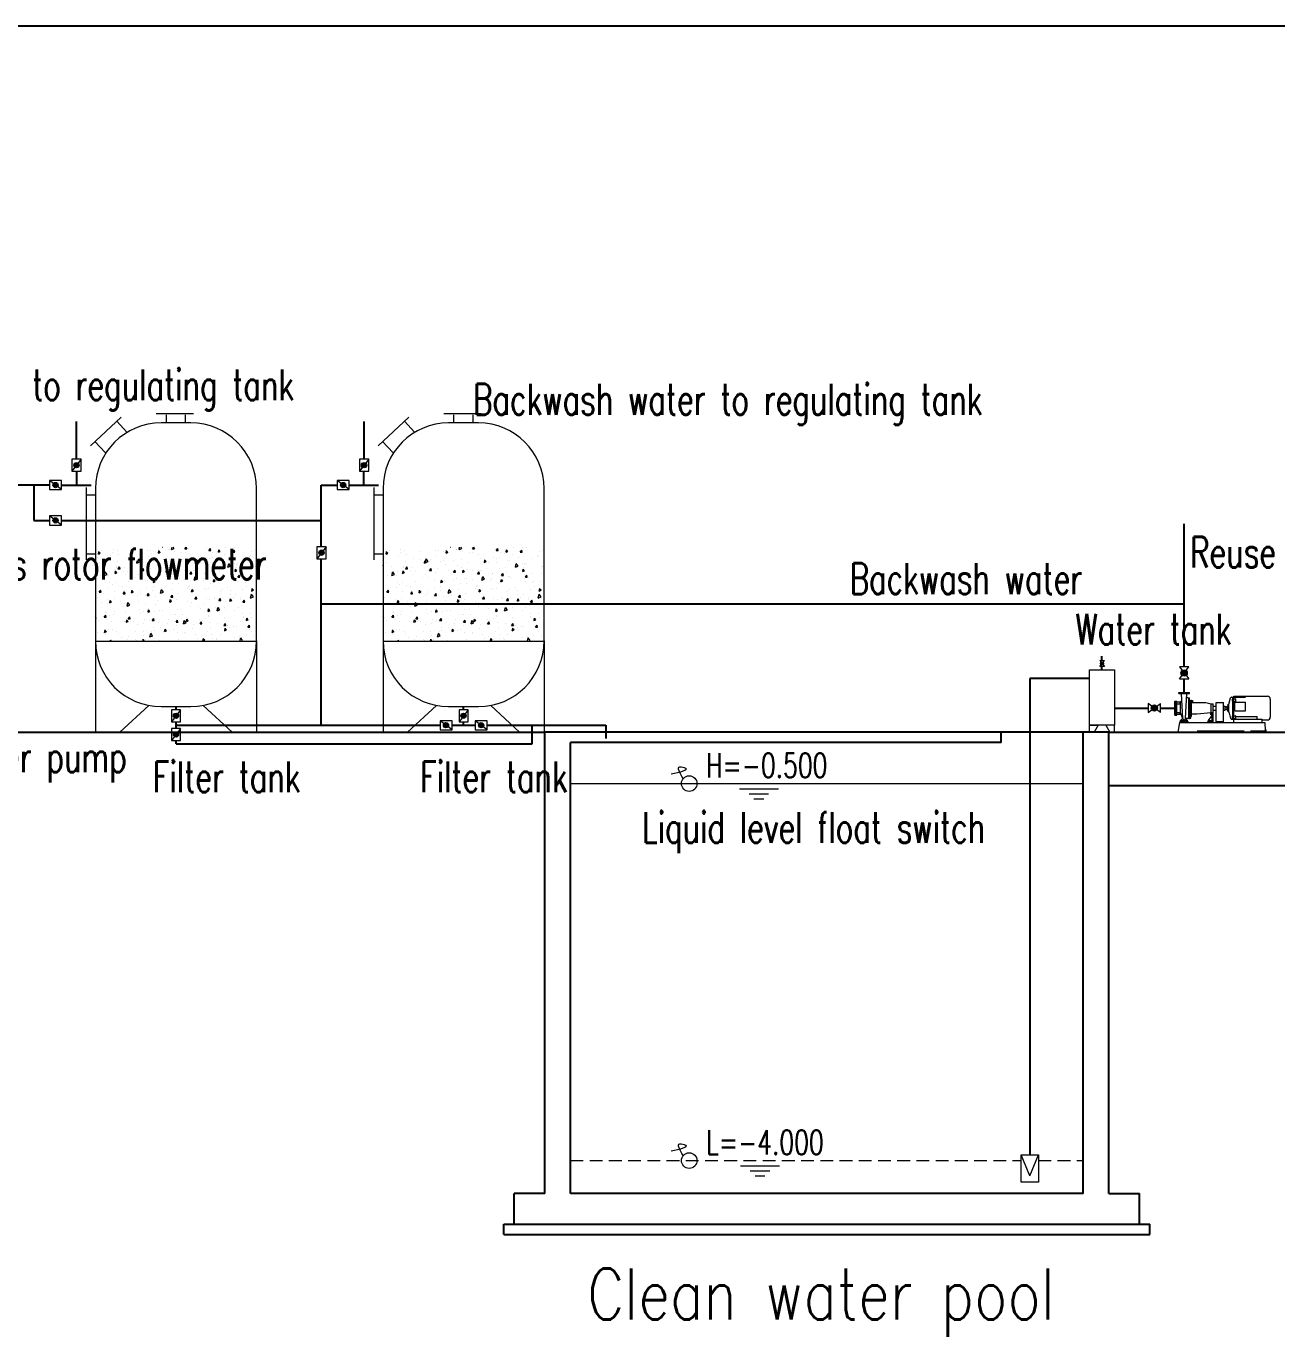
# Model space of a CAD drawing. Extents: x 838828 to 1489448, y 610351 to 848160.
# Drawn here: x 970384 to 982581, y 766308 to 779093 of the extents above; entities that cross this region are included whole.
import ezdxf
from ezdxf.enums import TextEntityAlignment as Align

# ---------------------------------------------------------------- set-up
doc = ezdxf.new("R2010")
doc.units = 0
doc.header["$LTSCALE"] = 1000
doc.header["$MEASUREMENT"] = 0
doc.linetypes.add('DASHDOT', pattern=[1, 0.5, -0.25, 0, -0.25])
doc.linetypes.add('HIDDEN2', pattern=[0.1875, 0.125, -0.0625])
doc.layers.get('0').update_dxf_attribs({"linetype": 'CONTINUOUS', "lineweight": 13})
for name, color, linetype, lineweight in [('2', 7, 'CONTINUOUS', 13), ('D', 3, 'CONTINUOUS', 13), ('HATCH', 8, 'CONTINUOUS', 13), ('文字', 7, 'CONTINUOUS', 13), ('水位线', 3, 'CONTINUOUS', 13), ('设备', 6, 'CONTINUOUS', 13)]:
    doc.layers.add(name, color=color, linetype=linetype, lineweight=lineweight)
for name, color, linetype in [('水构筑物', 7, 'CONTINUOUS'), ('污水', 4, 'CONTINUOUS'), ('污水管道', 1, 'CONTINUOUS'), ('轴线', 7, 'DASHDOT')]:
    doc.layers.add(name, color=color, linetype=linetype)
doc.styles.get("Standard").update_dxf_attribs({"font": 'ROMANS.SHX', "width": 1.2, "bigfont": 'gbcbig.shx'})
doc.styles.add('垂直标高', font='romans.shx', dxfattribs={"width": 0.7, "bigfont": 'gbcbig.shx'})

msp = doc.modelspace()

# ---------------------------------------------------------------- hatches: boundary and pattern name
at = {"layer": '设备'}
h = msp.add_hatch(color=256, dxfattribs=at)
h.paths.add_polyline_path([(970860, 774789, 0.144014), (970874, 774785, 0.74823), (970888, 774832)])
h.paths.add_polyline_path([(970860, 774789), (970888, 774832, 0.144014), (970874, 774836, 0.74823)])
h = msp.add_hatch(color=256, dxfattribs=at)
h.paths.add_polyline_path([(973665, 774789, 0.144014), (973679, 774785, 0.74823), (973693, 774832)])
h.paths.add_polyline_path([(973665, 774789), (973693, 774832, 0.144014), (973679, 774836, 0.74823)])
h = msp.add_hatch(color=256, dxfattribs=at)
h.paths.add_polyline_path([(970648, 774630, 0.144014), (970644, 774617, 0.74823), (970691, 774603)])
h.paths.add_polyline_path([(970648, 774630), (970691, 774603, 0.144014), (970695, 774617, 0.74823)])
h = msp.add_hatch(color=256, dxfattribs=at)
h.paths.add_polyline_path([(973453, 774630, 0.144014), (973449, 774617, 0.74823), (973496, 774603)])
h.paths.add_polyline_path([(973453, 774630), (973496, 774603, 0.144014), (973500, 774617, 0.74823)])
h = msp.add_hatch(color=256, dxfattribs=at)
h.paths.add_polyline_path([(970648, 774286, 0.144014), (970644, 774272, 0.74823), (970691, 774258)])
h.paths.add_polyline_path([(970648, 774286), (970691, 774258, 0.144014), (970695, 774272, 0.74823)])
h = msp.add_hatch(color=256, dxfattribs=at)
h.paths.add_polyline_path([(973250, 773935, 0.144014), (973264, 773931, 0.74823), (973278, 773978)])
h.paths.add_polyline_path([(973250, 773935), (973278, 773978, 0.144014), (973264, 773982, 0.74823)])
h = msp.add_hatch(color=256, dxfattribs=at)
h.paths.add_polyline_path([(980863, 772883, 0.144014), (980861, 772875, 0.74823), (980889, 772867)])
h.paths.add_polyline_path([(980863, 772883), (980889, 772867, 0.144014), (980892, 772875, 0.74823)])
h = msp.add_hatch(color=256, dxfattribs=at)
h.paths.add_polyline_path([(981651, 772800, 0.144014), (981646, 772784, 0.74823), (981703, 772767)])
h.paths.add_polyline_path([(981651, 772800), (981703, 772767, 0.144014), (981708, 772784, 0.74823)])
h = msp.add_hatch(color=256, dxfattribs=at)
h.paths.add_polyline_path([(971831, 772345, 0.144014), (971845, 772341, 0.74823), (971858, 772388)])
h.paths.add_polyline_path([(971831, 772345), (971858, 772388, 0.144014), (971845, 772392, 0.74823)])
h = msp.add_hatch(color=256, dxfattribs=at)
h.paths.add_polyline_path([(974636, 772345, 0.144014), (974649, 772341, 0.74823), (974663, 772388)])
h.paths.add_polyline_path([(974636, 772345), (974663, 772388, 0.144014), (974649, 772392, 0.74823)])
h = msp.add_hatch(color=256, dxfattribs=at)
h.paths.add_polyline_path([(981361, 772459, 0.144014), (981356, 772442, 0.74823), (981413, 772425)])
h.paths.add_polyline_path([(981361, 772459), (981413, 772425, 0.144014), (981418, 772442, 0.74823)])
h = msp.add_hatch(color=256, dxfattribs=at)
h.paths.add_polyline_path([(974457, 772288, 0.144014), (974453, 772274, 0.74823), (974500, 772260)])
h.paths.add_polyline_path([(974457, 772288), (974500, 772260, 0.144014), (974504, 772274, 0.74823)])
h = msp.add_hatch(color=256, dxfattribs=at)
h.paths.add_polyline_path([(974799, 772288, 0.144014), (974795, 772274, 0.74823), (974842, 772260)])
h.paths.add_polyline_path([(974799, 772288), (974842, 772260, 0.144014), (974846, 772274, 0.74823)])
h = msp.add_hatch(color=256, dxfattribs=at)
h.paths.add_polyline_path([(971831, 772163, 0.144014), (971845, 772158, 0.74823), (971858, 772206)])
h.paths.add_polyline_path([(971831, 772163), (971858, 772206, 0.144014), (971845, 772210, 0.74823)])

# ---------------------------------------------------------------- linework, layer by layer
for q in [(980088, 768083), (980256, 768083)]:
    msp.add_line((980172, 767878), q)
at = {"layer": '2'}
for p, q in [((971651, 775314), (972015, 775314)), ((971751, 775223), (971751, 775303)), ((971938, 775223), (971938, 775303)), ((974456, 775314), (974820, 775314)), ((974556, 775223), (974556, 775303)), ((974743, 775223), (974743, 775303)), ((971010, 775001), (971311, 775279)), ((971267, 775239), (971365, 775132)), ((971990, 775223), (971699, 775223)), ((973815, 775001), (974116, 775279)), ((974072, 775239), (974170, 775132)), ((974795, 775223), (974504, 775223)), ((971053, 775041), (971158, 774931)), ((973858, 775041), (973963, 774931)), ((970970, 774593), (970970, 773889)), ((971059, 774583), (971059, 773096)), ((972630, 773096), (972630, 774583)), ((973775, 774593), (973775, 773889)), ((973864, 774583), (973864, 773096)), ((975435, 773096), (975435, 774583)), ((970970, 774522), (971059, 774522)), ((973775, 774522), (973864, 774522)), ((970970, 773945), (971059, 773945)), ((973775, 773945), (973864, 773945)), ((971059, 773096), (971059, 772205)), ((971059, 773094), (972630, 773094)), ((972630, 773096), (972630, 772205)), ((973864, 773096), (973864, 772205)), ((973864, 773094), (975435, 773094)), ((975435, 773096), (975435, 772205)), ((980755, 772814), (980999, 772814)), ((980755, 772273), (980755, 772814)), ((980999, 772814), (980999, 772273)), ((981587, 772510), (981587, 772371)), ((981587, 772371), (981587, 772510)), ((981587, 772510), (981596, 772510)), ((981596, 772371), (981596, 772510)), ((981596, 772371), (981596, 772510)), ((981596, 772510), (981606, 772510)), ((981606, 772371), (981606, 772510)), ((981606, 772501), (981649, 772501)), ((981606, 772484), (981633, 772484)), ((981624, 772584), (981624, 772593)), ((981624, 772593), (981729, 772593)), ((981624, 772584), (981729, 772584)), ((981633, 772491), (981643, 772491)), ((981643, 772491), (981653, 772508)), ((981643, 772391), (981643, 772491)), ((981649, 772584), (981662, 772340)), ((981692, 772340), (981705, 772584)), ((981718, 772542), (981702, 772542)), ((981723, 772339), (981723, 772542)), ((981723, 772542), (981731, 772542)), ((981729, 772584), (981729, 772593)), ((981731, 772339), (981731, 772542)), ((981741, 772513), (981731, 772513)), ((981762, 772506), (981735, 772506)), ((981741, 772362), (981741, 772519)), ((981741, 772519), (981750, 772519)), ((981750, 772362), (981750, 772519)), ((981750, 772515), (981759, 772515)), ((981750, 772511), (981759, 772511)), ((981750, 772502), (981759, 772502)), ((981750, 772497), (981759, 772497)), ((981750, 772496), (981889, 772496)), ((981759, 772515), (981759, 772497)), ((981889, 772496), (981940, 772483)), ((981940, 772483), (981959, 772483)), ((981940, 772398), (981940, 772483)), ((981959, 772302), (981959, 772483)), ((981959, 772398), (981959, 772483)), ((981991, 772302), (981991, 772496)), ((981991, 772496), (982060, 772496)), ((982060, 772302), (982060, 772496)), ((982107, 772478), (982114, 772478)), ((982107, 772404), (982107, 772478)), ((982114, 772478), (982130, 772540)), ((982114, 772404), (982114, 772478)), ((982139, 772547), (982275, 772547)), ((982148, 772510), (982148, 772529)), ((982153, 772533), (982153, 772547)), ((982153, 772533), (982176, 772533)), ((982153, 772367), (982153, 772505)), ((982153, 772505), (982176, 772505)), ((982162, 772302), (982162, 772556)), ((982162, 772556), (982490, 772556)), ((982173, 772415), (982173, 772498)), ((982173, 772498), (982275, 772498)), ((982181, 772510), (982181, 772529)), ((982275, 772415), (982275, 772498)), ((982518, 772353), (982518, 772529)), ((971298, 772205), (971580, 772467)), ((971699, 772456), (971990, 772456)), ((972391, 772205), (972109, 772467)), ((974103, 772205), (974385, 772467)), ((974504, 772456), (974795, 772456)), ((975196, 772205), (974914, 772467)), ((981587, 772371), (981596, 772371)), ((981596, 772371), (981606, 772371)), ((981606, 772397), (981633, 772397)), ((981606, 772381), (981646, 772381)), ((981633, 772391), (981643, 772391)), ((981643, 772391), (981662, 772340)), ((981743, 772352), (981716, 772352)), ((981741, 772366), (981731, 772366)), ((981731, 772361), (981741, 772361)), ((981731, 772357), (981741, 772357)), ((981741, 772362), (981750, 772362)), ((981741, 772343), (981741, 772361)), ((981750, 772385), (981802, 772385)), ((981802, 772385), (981940, 772398)), ((981914, 772321), (981951, 772369)), ((981939, 772374), (981939, 772398)), ((981951, 772374), (981939, 772374)), ((981940, 772398), (981959, 772398)), ((981951, 772321), (981951, 772398)), ((981959, 772459), (981991, 772459)), ((981959, 772422), (981991, 772422)), ((982060, 772459), (982079, 772459)), ((982060, 772422), (982079, 772422)), ((982079, 772422), (982079, 772459)), ((982079, 772453), (982097, 772453)), ((982079, 772429), (982097, 772429)), ((982097, 772459), (982107, 772459)), ((982097, 772422), (982097, 772459)), ((982097, 772422), (982107, 772422)), ((982107, 772404), (982114, 772404)), ((982114, 772404), (982131, 772339)), ((982148, 772344), (982148, 772363)), ((982153, 772367), (982176, 772367)), ((982173, 772415), (982275, 772415)), ((982181, 772344), (982181, 772363)), ((982181, 772358), (982390, 772358)), ((982350, 772358), (982390, 772358)), ((982390, 772332), (982390, 772358)), ((980755, 772273), (980838, 772273)), ((980755, 772205), (980755, 772273)), ((980999, 772273), (980755, 772273)), ((980838, 772273), (980801, 772205)), ((980999, 772273), (980915, 772273)), ((980915, 772273), (980952, 772205)), ((980999, 772205), (980999, 772273)), ((981619, 772205), (981634, 772302)), ((981634, 772302), (982464, 772302)), ((981638, 772302), (981638, 772311)), ((981638, 772311), (981715, 772311)), ((981643, 772321), (981662, 772340)), ((981643, 772321), (981711, 772321)), ((981643, 772311), (981643, 772321)), ((981711, 772321), (981692, 772339)), ((981718, 772339), (981692, 772339)), ((981711, 772311), (981711, 772321)), ((981715, 772302), (981715, 772311)), ((981723, 772339), (981731, 772339)), ((981731, 772348), (981741, 772348)), ((981731, 772343), (981741, 772343)), ((981908, 772302), (981908, 772311)), ((981908, 772311), (981959, 772311)), ((981914, 772311), (981914, 772321)), ((981914, 772321), (981951, 772321)), ((981991, 772311), (982060, 772311)), ((982140, 772332), (982437, 772332)), ((982153, 772332), (982153, 772340)), ((982153, 772340), (982176, 772340)), ((982437, 772302), (982437, 772332)), ((982437, 772325), (982490, 772325)), ((982464, 772302), (982469, 772219)), ((982468, 772230), (982476, 772230)), ((982476, 772205), (982476, 772230)), ((980801, 772205), (980755, 772205)), ((980952, 772205), (980999, 772205)), ((981619, 772205), (982476, 772205)), ((981804, 772219), (982264, 772219)), ((982324, 772219), (982476, 772219)), ((980088, 768083), (980256, 768083)), ((980088, 767817), (980088, 768083)), ((980256, 768083), (980256, 767817)), ((980256, 767817), (980088, 767817))]:
    msp.add_line(p, q, dxfattribs=at)
for centre in [(976850, 771705), (976850, 768027)]:
    msp.add_circle(centre, 76.1, dxfattribs=at)
for centre, radius, start, end in [((971699, 774583), 640, 90, 180), ((971990, 774583), 640, 0, 90), ((974504, 774583), 640, 90, 180), ((974795, 774583), 640, 0, 90), ((971699, 773096), 640, 180, 270), ((971990, 773096), 640, 270, 0), ((974504, 773096), 640, 180, 270), ((974795, 773096), 640, 270, 0), ((982139, 772538), 9.24, 90, 165.4889), ((982153, 772529), 4.62, 90, 180), ((982153, 772510), 4.62, 180, 270), ((982176, 772529), 4.62, 0, 90), ((982176, 772510), 4.62, 270, 0), ((982490, 772529), 27.7, 0, 90), ((982153, 772363), 4.62, 90, 180), ((982176, 772363), 4.62, 0, 90), ((982490, 772353), 27.7, 270, 0), ((981677, 772340), 14.8, 180, 0), ((982140, 772341), 9.24, 194.5111, 270), ((982153, 772344), 4.62, 180, 270), ((982176, 772344), 4.62, 270, 0)]:
    msp.add_arc(centre, radius, start, end, dxfattribs=at)
for points in [[(976791, 771752), (976758, 771869), (976814, 771855), (976674, 771796)], [(976791, 768075), (976758, 768191), (976814, 768177), (976674, 768119)]]:
    msp.add_spline(points, degree=3, dxfattribs=at)
at = {"layer": 'D', "ltscale": 200}
for p, q in [((970919, 774869), (970829, 774752)), ((970919, 774869), (970829, 774869)), ((970829, 774869), (970829, 774752)), ((970919, 774752), (970919, 774869)), ((973724, 774869), (973634, 774752)), ((973724, 774869), (973634, 774869)), ((973634, 774869), (973634, 774752)), ((973724, 774752), (973724, 774869)), ((970728, 774572), (970611, 774661)), ((970611, 774661), (970611, 774572)), ((970728, 774661), (970611, 774661)), ((970728, 774572), (970728, 774661)), ((970829, 774752), (970919, 774752)), ((973533, 774572), (973416, 774661)), ((973416, 774661), (973416, 774572)), ((973533, 774661), (973416, 774661)), ((973533, 774572), (973533, 774661)), ((973634, 774752), (973724, 774752)), ((970611, 774572), (970728, 774572)), ((973416, 774572), (973533, 774572)), ((970728, 774227), (970611, 774317)), ((970611, 774317), (970611, 774227)), ((970728, 774317), (970611, 774317)), ((970728, 774227), (970728, 774317)), ((970611, 774227), (970728, 774227)), ((973309, 774015), (973219, 773898)), ((973309, 774015), (973219, 774015)), ((973219, 774015), (973219, 773898)), ((973309, 773898), (973309, 774015)), ((973219, 773898), (973309, 773898)), ((981632, 772725), (981722, 772842)), ((981632, 772842), (981722, 772725)), ((981722, 772842), (981632, 772842)), ((981632, 772725), (981722, 772725)), ((981446, 772397), (981328, 772487)), ((981328, 772397), (981446, 772487)), ((981328, 772487), (981328, 772397)), ((981446, 772397), (981446, 772487)), ((971889, 772425), (971800, 772308)), ((971889, 772425), (971800, 772425)), ((971800, 772425), (971800, 772308)), ((971889, 772308), (971889, 772425)), ((974694, 772425), (974605, 772308)), ((974694, 772425), (974605, 772425)), ((974605, 772425), (974605, 772308)), ((974694, 772308), (974694, 772425)), ((971800, 772308), (971889, 772308)), ((971889, 772243), (971800, 772125)), ((971889, 772243), (971800, 772243)), ((971800, 772243), (971800, 772125)), ((971889, 772125), (971889, 772243)), ((974537, 772229), (974420, 772318)), ((974420, 772318), (974420, 772229)), ((974537, 772318), (974420, 772318)), ((974420, 772229), (974537, 772229)), ((974537, 772229), (974537, 772318)), ((974605, 772308), (974694, 772308)), ((974879, 772229), (974762, 772318)), ((974762, 772318), (974762, 772229)), ((974879, 772318), (974762, 772318)), ((974762, 772229), (974879, 772229)), ((974879, 772229), (974879, 772318)), ((971800, 772125), (971889, 772125))]:
    msp.add_line(p, q, dxfattribs=at)
at = {"layer": 'HATCH'}
for p, q in [((971078, 773909), (971078, 773909)), ((971088, 773944), (971106, 773952)), ((971089, 773944), (971093, 773968)), ((971106, 773951), (971092, 773967)), ((971122, 773980), (971122, 773980)), ((971206, 773925), (971206, 773925)), ((971228, 773962), (971228, 773962)), ((971232, 773990), (971232, 773990)), ((971271, 773975), (971271, 773975)), ((971286, 773944), (971286, 773944)), ((971360, 773896), (971360, 773896)), ((971412, 773972), (971412, 773972)), ((971414, 773895), (971414, 773895)), ((971472, 773860), (971481, 773896)), ((971500, 773871), (971481, 773896)), ((971495, 773891), (971495, 773891)), ((971520, 773892), (971520, 773892)), ((971568, 773975), (971568, 773975)), ((971579, 773919), (971579, 773919)), ((971596, 773980), (971596, 773980)), ((971647, 773884), (971647, 773884)), ((971649, 773971), (971649, 773971)), ((971674, 773953), (971679, 773977)), ((971674, 773953), (971692, 773961)), ((971678, 773994), (971678, 773994)), ((971691, 773960), (971678, 773976)), ((971714, 774010), (971716, 774010)), ((971716, 774010), (971716, 774010)), ((971771, 773992), (971771, 773992)), ((971779, 773984), (971779, 773984)), ((971800, 773987), (971806, 774010)), ((971800, 773987), (971827, 773998)), ((971827, 773998), (971818, 774010)), ((971829, 773889), (971829, 773889)), ((971832, 773966), (971832, 773966)), ((971903, 773960), (971903, 773960)), ((971930, 773995), (971950, 773994)), ((971931, 773995), (971943, 774010)), ((971935, 773956), (971935, 773956)), ((971950, 773994), (971946, 774010)), ((971963, 773994), (971963, 773994)), ((971986, 773938), (971986, 773938)), ((972014, 773898), (972014, 773898)), ((972048, 773863), (972052, 773887)), ((972065, 773870), (972052, 773885)), ((972140, 773910), (972140, 773910)), ((972147, 774002), (972147, 774002)), ((972164, 773979), (972180, 773998)), ((972164, 773979), (972183, 773978)), ((972169, 773904), (972169, 773904)), ((972183, 773978), (972179, 773998)), ((972198, 773906), (972198, 773906)), ((972205, 773960), (972205, 773960)), ((972239, 773946), (972239, 773946)), ((972260, 773962), (972264, 773986)), ((972260, 773961), (972277, 773970)), ((972277, 773969), (972264, 773984)), ((972320, 773942), (972320, 773942)), ((972330, 774006), (972330, 774006)), ((972380, 773910), (972380, 773910)), ((972397, 773963), (972417, 773961)), ((972398, 773963), (972413, 773981)), ((972417, 773961), (972413, 773982)), ((972420, 774004), (972420, 774004)), ((972458, 774008), (972458, 774008)), ((972513, 773904), (972513, 773904)), ((972565, 773920), (972565, 773920)), ((972573, 773931), (972573, 773931)), ((972584, 773968), (972584, 773968)), ((972612, 773980), (972612, 773980)), ((973883, 773909), (973883, 773909)), ((973893, 773944), (973911, 773952)), ((973894, 773944), (973898, 773968)), ((973911, 773951), (973897, 773967)), ((973927, 773980), (973927, 773980)), ((974011, 773925), (974011, 773925)), ((974033, 773962), (974033, 773962)), ((974037, 773990), (974037, 773990)), ((974076, 773975), (974076, 773975)), ((974091, 773944), (974091, 773944)), ((974165, 773896), (974165, 773896)), ((974217, 773972), (974217, 773972)), ((974219, 773895), (974219, 773895)), ((974277, 773860), (974286, 773896)), ((974305, 773871), (974286, 773896)), ((974300, 773891), (974300, 773891)), ((974325, 773892), (974325, 773892)), ((974373, 773975), (974373, 773975)), ((974384, 773919), (974384, 773919)), ((974401, 773980), (974401, 773980)), ((974452, 773884), (974452, 773884)), ((974454, 773971), (974454, 773971)), ((974479, 773953), (974484, 773977)), ((974479, 773953), (974496, 773961)), ((974483, 773994), (974483, 773994)), ((974496, 773960), (974483, 773976)), ((974518, 774010), (974521, 774010)), ((974521, 774010), (974521, 774010)), ((974576, 773992), (974576, 773992)), ((974584, 773984), (974584, 773984)), ((974605, 773987), (974610, 774010)), ((974605, 773987), (974632, 773998)), ((974632, 773998), (974623, 774010)), ((974634, 773889), (974634, 773889)), ((974637, 773966), (974637, 773966)), ((974707, 773960), (974707, 773960)), ((974735, 773995), (974755, 773994)), ((974736, 773995), (974748, 774010)), ((974740, 773956), (974740, 773956)), ((974755, 773994), (974751, 774010)), ((974768, 773994), (974768, 773994)), ((974791, 773938), (974791, 773938)), ((974819, 773898), (974819, 773898)), ((974853, 773863), (974857, 773887)), ((974870, 773870), (974856, 773885)), ((974945, 773910), (974945, 773910)), ((974952, 774002), (974952, 774002)), ((974969, 773979), (974985, 773998)), ((974969, 773979), (974988, 773978)), ((974974, 773904), (974974, 773904)), ((974988, 773978), (974984, 773998)), ((975003, 773906), (975003, 773906)), ((975010, 773960), (975010, 773960)), ((975044, 773946), (975044, 773946)), ((975064, 773961), (975082, 773970)), ((975065, 773962), (975069, 773986)), ((975082, 773969), (975069, 773984)), ((975125, 773942), (975125, 773942)), ((975135, 774006), (975135, 774006)), ((975185, 773910), (975185, 773910)), ((975202, 773963), (975222, 773961)), ((975203, 773963), (975218, 773981)), ((975222, 773961), (975218, 773982)), ((975225, 774004), (975225, 774004)), ((975263, 774008), (975263, 774008)), ((975318, 773904), (975318, 773904)), ((975370, 773920), (975370, 773920)), ((975378, 773931), (975378, 773931)), ((975389, 773968), (975389, 773968)), ((975417, 773980), (975417, 773980)), ((971059, 773832), (971062, 773836)), ((971059, 773816), (971065, 773815)), ((971065, 773815), (971061, 773836)), ((971096, 773862), (971096, 773862)), ((971139, 773821), (971139, 773821)), ((971145, 773734), (971154, 773769)), ((971147, 773767), (971147, 773767)), ((971172, 773744), (971154, 773769)), ((971196, 773771), (971196, 773771)), ((971250, 773755), (971254, 773779)), ((971250, 773755), (971267, 773763)), ((971267, 773762), (971254, 773778)), ((971260, 773814), (971260, 773814)), ((971261, 773821), (971261, 773821)), ((971278, 773867), (971278, 773867)), ((971279, 773800), (971299, 773799)), ((971280, 773800), (971295, 773819)), ((971299, 773799), (971295, 773819)), ((971329, 773771), (971329, 773771)), ((971341, 773811), (971341, 773811)), ((971372, 773769), (971372, 773769)), ((971462, 773854), (971466, 773878)), ((971462, 773854), (971479, 773862)), ((971463, 773877), (971463, 773877)), ((971479, 773861), (971466, 773877)), ((971472, 773860), (971500, 773871)), ((971513, 773784), (971529, 773803)), ((971513, 773784), (971532, 773783)), ((971514, 773869), (971514, 773869)), ((971514, 773781), (971514, 773781)), ((971532, 773783), (971528, 773803)), ((971569, 773765), (971569, 773765)), ((971595, 773800), (971595, 773800)), ((971623, 773869), (971623, 773869)), ((971668, 773840), (971668, 773840)), ((971698, 773788), (971698, 773788)), ((971746, 773768), (971766, 773766)), ((971747, 773768), (971762, 773787)), ((971749, 773880), (971749, 773880)), ((971766, 773766), (971762, 773787)), ((971787, 773833), (971787, 773833)), ((971822, 773813), (971822, 773813)), ((971835, 773764), (971853, 773772)), ((971836, 773764), (971840, 773788)), ((971853, 773771), (971839, 773786)), ((971880, 773793), (971880, 773793)), ((971887, 773863), (971887, 773863)), ((971931, 773785), (971931, 773785)), ((971976, 773784), (971976, 773784)), ((971980, 773751), (971996, 773770)), ((971999, 773750), (971995, 773770)), ((972012, 773781), (972012, 773781)), ((972021, 773781), (972021, 773781)), ((972047, 773862), (972065, 773871)), ((972065, 773803), (972065, 773803)), ((972085, 773865), (972085, 773865)), ((972124, 773758), (972124, 773758)), ((972130, 773757), (972130, 773757)), ((972166, 773862), (972166, 773862)), ((972195, 773807), (972195, 773807)), ((972249, 773810), (972249, 773810)), ((972265, 773770), (972265, 773770)), ((972272, 773881), (972272, 773881)), ((972294, 773882), (972294, 773882)), ((972350, 773815), (972359, 773850)), ((972350, 773815), (972377, 773825)), ((972377, 773826), (972359, 773851)), ((972419, 773851), (972419, 773851)), ((972421, 773772), (972426, 773796)), ((972421, 773772), (972439, 773780)), ((972438, 773779), (972425, 773795)), ((972431, 773815), (972431, 773815)), ((972436, 773845), (972436, 773845)), ((972448, 773854), (972448, 773854)), ((972602, 773826), (972602, 773826)), ((972616, 773825), (972616, 773825)), ((973864, 773832), (973866, 773836)), ((973864, 773816), (973870, 773815)), ((973870, 773815), (973866, 773836)), ((973901, 773862), (973901, 773862)), ((973943, 773821), (973943, 773821)), ((973950, 773734), (973959, 773769)), ((973951, 773767), (973951, 773767)), ((973977, 773744), (973959, 773769)), ((974001, 773771), (974001, 773771)), ((974055, 773755), (974059, 773779)), ((974055, 773755), (974072, 773763)), ((974072, 773762), (974059, 773778)), ((974065, 773814), (974065, 773814)), ((974066, 773821), (974066, 773821)), ((974083, 773867), (974083, 773867)), ((974084, 773800), (974104, 773799)), ((974085, 773800), (974100, 773819)), ((974104, 773799), (974099, 773819)), ((974134, 773771), (974134, 773771)), ((974146, 773811), (974146, 773811)), ((974177, 773769), (974177, 773769)), ((974267, 773854), (974271, 773878)), ((974267, 773854), (974284, 773862)), ((974268, 773877), (974268, 773877)), ((974284, 773861), (974271, 773877)), ((974277, 773860), (974305, 773871)), ((974318, 773784), (974334, 773803)), ((974318, 773784), (974337, 773783)), ((974319, 773869), (974319, 773869)), ((974319, 773781), (974319, 773781)), ((974337, 773783), (974333, 773803)), ((974374, 773765), (974374, 773765)), ((974400, 773800), (974400, 773800)), ((974428, 773869), (974428, 773869)), ((974473, 773840), (974473, 773840)), ((974503, 773788), (974503, 773788)), ((974551, 773768), (974571, 773766)), ((974552, 773768), (974567, 773787)), ((974554, 773880), (974554, 773880)), ((974571, 773766), (974566, 773787)), ((974592, 773833), (974592, 773833)), ((974627, 773813), (974627, 773813)), ((974640, 773764), (974658, 773772)), ((974641, 773764), (974645, 773788)), ((974658, 773771), (974644, 773786)), ((974685, 773793), (974685, 773793)), ((974692, 773863), (974692, 773863)), ((974736, 773785), (974736, 773785)), ((974781, 773784), (974781, 773784)), ((974785, 773751), (974801, 773770)), ((974804, 773750), (974800, 773770)), ((974817, 773781), (974817, 773781)), ((974826, 773781), (974826, 773781)), ((974852, 773862), (974870, 773871)), ((974870, 773803), (974870, 773803)), ((974890, 773865), (974890, 773865)), ((974929, 773758), (974929, 773758)), ((974935, 773757), (974935, 773757)), ((974971, 773862), (974971, 773862)), ((975000, 773807), (975000, 773807)), ((975054, 773810), (975054, 773810)), ((975070, 773770), (975070, 773770)), ((975077, 773881), (975077, 773881)), ((975099, 773882), (975099, 773882)), ((975155, 773815), (975164, 773850)), ((975155, 773815), (975182, 773825)), ((975182, 773826), (975163, 773851)), ((975224, 773851), (975224, 773851)), ((975226, 773772), (975231, 773796)), ((975226, 773772), (975243, 773780)), ((975243, 773779), (975230, 773795)), ((975236, 773815), (975236, 773815)), ((975241, 773845), (975241, 773845)), ((975253, 773854), (975253, 773854)), ((975407, 773826), (975407, 773826)), ((975421, 773825), (975421, 773825)), ((971106, 773734), (971106, 773734)), ((971145, 773733), (971172, 773744)), ((971187, 773730), (971187, 773730)), ((971197, 773671), (971197, 773671)), ((971224, 773646), (971224, 773646)), ((971251, 773667), (971251, 773667)), ((971287, 773639), (971287, 773639)), ((971350, 773743), (971350, 773743)), ((971380, 773675), (971380, 773675)), ((971441, 773719), (971441, 773719)), ((971475, 773746), (971475, 773746)), ((971504, 773715), (971504, 773715)), ((971564, 773685), (971564, 773685)), ((971623, 773665), (971641, 773673)), ((971624, 773665), (971628, 773689)), ((971641, 773672), (971627, 773688)), ((971639, 773710), (971639, 773710)), ((971658, 773687), (971658, 773687)), ((971748, 773693), (971748, 773693)), ((971777, 773704), (971777, 773704)), ((971812, 773659), (971812, 773659)), ((971858, 773701), (971858, 773701)), ((971873, 773658), (971873, 773658)), ((971877, 773709), (971877, 773709)), ((971931, 773697), (971931, 773697)), ((971966, 773631), (971966, 773631)), ((971976, 773635), (971976, 773635)), ((971980, 773751), (971999, 773750)), ((972022, 773688), (972031, 773724)), ((972022, 773688), (972050, 773698)), ((972050, 773699), (972031, 773724)), ((972111, 773690), (972111, 773690)), ((972116, 773707), (972116, 773707)), ((972185, 773653), (972185, 773653)), ((972209, 773673), (972213, 773697)), ((972209, 773673), (972226, 773681)), ((972213, 773735), (972233, 773734)), ((972226, 773680), (972213, 773696)), ((972214, 773735), (972229, 773754)), ((972233, 773734), (972229, 773754)), ((972284, 773728), (972284, 773728)), ((972288, 773722), (972288, 773722)), ((972299, 773715), (972299, 773715)), ((972438, 773701), (972438, 773701)), ((972447, 773719), (972463, 773738)), ((972447, 773719), (972466, 773717)), ((972448, 773675), (972448, 773675)), ((972466, 773717), (972462, 773738)), ((972482, 773719), (972482, 773719)), ((972504, 773751), (972504, 773751)), ((972522, 773670), (972522, 773670)), ((972529, 773672), (972529, 773672)), ((972592, 773672), (972592, 773672)), ((972602, 773756), (972602, 773756)), ((972625, 773647), (972625, 773647)), ((973911, 773734), (973911, 773734)), ((973950, 773733), (973977, 773744)), ((973992, 773730), (973992, 773730)), ((974002, 773671), (974002, 773671)), ((974029, 773646), (974029, 773646)), ((974056, 773667), (974056, 773667)), ((974092, 773639), (974092, 773639)), ((974155, 773743), (974155, 773743)), ((974185, 773675), (974185, 773675)), ((974246, 773719), (974246, 773719)), ((974280, 773746), (974280, 773746)), ((974309, 773715), (974309, 773715)), ((974369, 773685), (974369, 773685)), ((974428, 773665), (974446, 773673)), ((974429, 773665), (974433, 773689)), ((974446, 773672), (974432, 773688)), ((974444, 773710), (974444, 773710)), ((974463, 773687), (974463, 773687)), ((974553, 773693), (974553, 773693)), ((974582, 773704), (974582, 773704)), ((974617, 773659), (974617, 773659)), ((974663, 773701), (974663, 773701)), ((974678, 773658), (974678, 773658)), ((974682, 773709), (974682, 773709)), ((974736, 773697), (974736, 773697)), ((974771, 773631), (974771, 773631)), ((974781, 773635), (974781, 773635)), ((974785, 773751), (974804, 773750)), ((974827, 773688), (974836, 773724)), ((974827, 773688), (974855, 773698)), ((974855, 773699), (974836, 773724)), ((974916, 773690), (974916, 773690)), ((974920, 773707), (974920, 773707)), ((974990, 773653), (974990, 773653)), ((975014, 773673), (975018, 773697)), ((975014, 773673), (975031, 773681)), ((975018, 773735), (975038, 773734)), ((975031, 773680), (975018, 773696)), ((975019, 773735), (975034, 773754)), ((975038, 773734), (975034, 773754)), ((975089, 773728), (975089, 773728)), ((975093, 773722), (975093, 773722)), ((975104, 773715), (975104, 773715)), ((975243, 773701), (975243, 773701)), ((975252, 773719), (975268, 773738)), ((975252, 773719), (975271, 773717)), ((975252, 773675), (975252, 773675)), ((975271, 773717), (975267, 773738)), ((975287, 773719), (975287, 773719)), ((975308, 773751), (975308, 773751)), ((975326, 773670), (975326, 773670)), ((975334, 773672), (975334, 773672)), ((975397, 773672), (975397, 773672)), ((975406, 773756), (975406, 773756)), ((975430, 773647), (975430, 773647)), ((971064, 773568), (971064, 773568)), ((971076, 773523), (971076, 773523)), ((971095, 773573), (971115, 773572)), ((971096, 773573), (971111, 773592)), ((971114, 773572), (971110, 773592)), ((971133, 773558), (971133, 773558)), ((971186, 773617), (971186, 773617)), ((971241, 773513), (971241, 773513)), ((971248, 773575), (971248, 773575)), ((971327, 773623), (971327, 773623)), ((971329, 773557), (971344, 773576)), ((971329, 773557), (971348, 773555)), ((971340, 773589), (971340, 773589)), ((971348, 773555), (971344, 773576)), ((971411, 773566), (971416, 773590)), ((971411, 773566), (971429, 773574)), ((971428, 773573), (971415, 773589)), ((971430, 773580), (971430, 773580)), ((971469, 773544), (971469, 773544)), ((971491, 773587), (971491, 773587)), ((971494, 773561), (971494, 773561)), ((971550, 773540), (971550, 773540)), ((971559, 773611), (971559, 773611)), ((971562, 773540), (971582, 773539)), ((971563, 773540), (971578, 773559)), ((971582, 773539), (971577, 773559)), ((971615, 773589), (971615, 773589)), ((971623, 773624), (971623, 773624)), ((971648, 773533), (971648, 773533)), ((971695, 773561), (971704, 773597)), ((971695, 773561), (971722, 773572)), ((971704, 773620), (971704, 773620)), ((971722, 773572), (971704, 773597)), ((971725, 773535), (971725, 773535)), ((971796, 773524), (971811, 773543)), ((971796, 773524), (971815, 773523)), ((971799, 773597), (971799, 773597)), ((971802, 773505), (971802, 773505)), ((971803, 773529), (971803, 773529)), ((971815, 773523), (971811, 773543)), ((971828, 773512), (971828, 773512)), ((971850, 773501), (971850, 773501)), ((971867, 773555), (971867, 773555)), ((971957, 773609), (971957, 773609)), ((971981, 773601), (971981, 773601)), ((971997, 773575), (972001, 773599)), ((971997, 773574), (972014, 773583)), ((972014, 773581), (972001, 773597)), ((972029, 773508), (972049, 773506)), ((972030, 773508), (972045, 773527)), ((972032, 773506), (972032, 773506)), ((972049, 773506), (972044, 773527)), ((972120, 773603), (972120, 773603)), ((972140, 773599), (972140, 773599)), ((972140, 773514), (972140, 773514)), ((972166, 773611), (972166, 773611)), ((972217, 773516), (972217, 773516)), ((972221, 773511), (972221, 773511)), ((972263, 773491), (972279, 773510)), ((972274, 773575), (972274, 773575)), ((972282, 773490), (972278, 773510)), ((972294, 773595), (972294, 773595)), ((972350, 773619), (972350, 773619)), ((972371, 773484), (972375, 773508)), ((972374, 773547), (972374, 773547)), ((972388, 773491), (972374, 773507)), ((972375, 773591), (972375, 773591)), ((972401, 773523), (972401, 773523)), ((972428, 773547), (972428, 773547)), ((972477, 773524), (972477, 773524)), ((972494, 773597), (972494, 773597)), ((972533, 773623), (972533, 773623)), ((972572, 773516), (972581, 773551)), ((972572, 773515), (972600, 773526)), ((972600, 773526), (972581, 773551)), ((972582, 773583), (972600, 773591)), ((972582, 773519), (972582, 773519)), ((972583, 773583), (972587, 773607)), ((972583, 773528), (972583, 773528)), ((972600, 773590), (972586, 773606)), ((972628, 773580), (972628, 773580)), ((973869, 773568), (973869, 773568)), ((973881, 773523), (973881, 773523)), ((973900, 773573), (973920, 773572)), ((973901, 773573), (973916, 773592)), ((973919, 773572), (973915, 773592)), ((973938, 773558), (973938, 773558)), ((973991, 773617), (973991, 773617)), ((974046, 773513), (974046, 773513)), ((974053, 773575), (974053, 773575)), ((974132, 773623), (974132, 773623)), ((974134, 773557), (974149, 773576)), ((974134, 773557), (974153, 773555)), ((974145, 773589), (974145, 773589)), ((974153, 773555), (974149, 773576)), ((974216, 773566), (974221, 773590)), ((974216, 773566), (974234, 773574)), ((974233, 773573), (974220, 773589)), ((974235, 773580), (974235, 773580)), ((974274, 773544), (974274, 773544)), ((974296, 773587), (974296, 773587)), ((974299, 773561), (974299, 773561)), ((974355, 773540), (974355, 773540)), ((974364, 773611), (974364, 773611)), ((974367, 773540), (974387, 773539)), ((974368, 773540), (974383, 773559)), ((974386, 773539), (974382, 773559)), ((974420, 773589), (974420, 773589)), ((974428, 773624), (974428, 773624)), ((974453, 773533), (974453, 773533)), ((974500, 773561), (974509, 773597)), ((974500, 773561), (974527, 773572)), ((974509, 773620), (974509, 773620)), ((974527, 773572), (974509, 773597)), ((974530, 773535), (974530, 773535)), ((974601, 773524), (974616, 773543)), ((974601, 773524), (974620, 773523)), ((974604, 773597), (974604, 773597)), ((974607, 773505), (974607, 773505)), ((974608, 773529), (974608, 773529)), ((974620, 773523), (974616, 773543)), ((974633, 773512), (974633, 773512)), ((974655, 773501), (974655, 773501)), ((974672, 773555), (974672, 773555)), ((974762, 773609), (974762, 773609)), ((974786, 773601), (974786, 773601)), ((974802, 773575), (974806, 773599)), ((974802, 773574), (974819, 773583)), ((974819, 773581), (974806, 773597)), ((974834, 773508), (974854, 773506)), ((974835, 773508), (974850, 773527)), ((974837, 773506), (974837, 773506)), ((974853, 773506), (974849, 773527)), ((974925, 773603), (974925, 773603)), ((974945, 773599), (974945, 773599)), ((974945, 773514), (974945, 773514)), ((974971, 773611), (974971, 773611)), ((975022, 773516), (975022, 773516)), ((975026, 773511), (975026, 773511)), ((975068, 773491), (975083, 773510)), ((975079, 773575), (975079, 773575)), ((975087, 773490), (975083, 773510)), ((975099, 773595), (975099, 773595)), ((975155, 773619), (975155, 773619)), ((975176, 773484), (975180, 773508)), ((975179, 773547), (975179, 773547)), ((975193, 773491), (975179, 773507)), ((975180, 773591), (975180, 773591)), ((975206, 773523), (975206, 773523)), ((975233, 773547), (975233, 773547)), ((975282, 773524), (975282, 773524)), ((975298, 773597), (975298, 773597)), ((975337, 773623), (975337, 773623)), ((975377, 773516), (975386, 773551)), ((975377, 773515), (975405, 773526)), ((975405, 773526), (975386, 773551)), ((975387, 773583), (975405, 773591)), ((975387, 773519), (975387, 773519)), ((975388, 773583), (975392, 773607)), ((975388, 773528), (975388, 773528)), ((975405, 773590), (975391, 773606)), ((975433, 773580), (975433, 773580)), ((971115, 773472), (971115, 773472)), ((971161, 773383), (971161, 773383)), ((971165, 773376), (971165, 773376)), ((971176, 773463), (971176, 773463)), ((971179, 773500), (971179, 773500)), ((971199, 773467), (971204, 773491)), ((971199, 773467), (971216, 773475)), ((971216, 773474), (971203, 773490)), ((971242, 773379), (971242, 773379)), ((971299, 773479), (971299, 773479)), ((971315, 773463), (971315, 773463)), ((971330, 773435), (971330, 773435)), ((971344, 773464), (971344, 773464)), ((971349, 773384), (971349, 773384)), ((971368, 773434), (971376, 773470)), ((971368, 773434), (971395, 773445)), ((971395, 773445), (971376, 773470)), ((971396, 773460), (971396, 773460)), ((971481, 773484), (971481, 773484)), ((971484, 773407), (971484, 773407)), ((971532, 773388), (971532, 773388)), ((971549, 773457), (971549, 773457)), ((971572, 773376), (971590, 773385)), ((971573, 773377), (971577, 773401)), ((971590, 773384), (971576, 773399)), ((971577, 773412), (971577, 773412)), ((971638, 773379), (971638, 773379)), ((971649, 773449), (971649, 773449)), ((971666, 773494), (971666, 773494)), ((971680, 773389), (971680, 773389)), ((971717, 773398), (971717, 773398)), ((971784, 773475), (971802, 773484)), ((971785, 773476), (971789, 773500)), ((971802, 773483), (971789, 773498)), ((971858, 773401), (971858, 773401)), ((971900, 773406), (971900, 773406)), ((971956, 773477), (971956, 773477)), ((971986, 773434), (971986, 773434)), ((971992, 773476), (971992, 773476)), ((972067, 773430), (972067, 773430)), ((972083, 773410), (972083, 773410)), ((972110, 773449), (972110, 773449)), ((972158, 773385), (972163, 773409)), ((972158, 773385), (972176, 773393)), ((972175, 773392), (972162, 773408)), ((972176, 773499), (972176, 773499)), ((972226, 773424), (972226, 773424)), ((972245, 773389), (972254, 773424)), ((972245, 773389), (972272, 773399)), ((972272, 773399), (972254, 773424)), ((972263, 773491), (972282, 773490)), ((972264, 773421), (972264, 773421)), ((972268, 773420), (972268, 773420)), ((972320, 773419), (972320, 773419)), ((972329, 773401), (972329, 773401)), ((972370, 773484), (972388, 773492)), ((972418, 773393), (972418, 773393)), ((972451, 773427), (972451, 773427)), ((972474, 773500), (972474, 773500)), ((972484, 773443), (972484, 773443)), ((972496, 773475), (972516, 773474)), ((972497, 773475), (972512, 773494)), ((972516, 773474), (972511, 773494)), ((973920, 773472), (973920, 773472)), ((973966, 773383), (973966, 773383)), ((973970, 773376), (973970, 773376)), ((973981, 773463), (973981, 773463)), ((973984, 773500), (973984, 773500)), ((974004, 773467), (974008, 773491)), ((974004, 773467), (974021, 773475)), ((974021, 773474), (974008, 773490)), ((974047, 773379), (974047, 773379)), ((974104, 773479), (974104, 773479)), ((974120, 773463), (974120, 773463)), ((974135, 773435), (974135, 773435)), ((974148, 773464), (974148, 773464)), ((974154, 773384), (974154, 773384)), ((974173, 773434), (974181, 773470)), ((974173, 773434), (974200, 773445)), ((974200, 773445), (974181, 773470)), ((974201, 773460), (974201, 773460)), ((974286, 773484), (974286, 773484)), ((974289, 773407), (974289, 773407)), ((974337, 773388), (974337, 773388)), ((974354, 773457), (974354, 773457)), ((974377, 773376), (974395, 773385)), ((974378, 773377), (974382, 773401)), ((974395, 773384), (974381, 773399)), ((974382, 773412), (974382, 773412)), ((974443, 773379), (974443, 773379)), ((974454, 773449), (974454, 773449)), ((974471, 773494), (974471, 773494)), ((974485, 773389), (974485, 773389)), ((974521, 773398), (974521, 773398)), ((974589, 773475), (974607, 773484)), ((974590, 773476), (974594, 773500)), ((974607, 773483), (974593, 773498)), ((974662, 773401), (974662, 773401)), ((974705, 773406), (974705, 773406)), ((974761, 773477), (974761, 773477)), ((974791, 773434), (974791, 773434)), ((974797, 773476), (974797, 773476)), ((974872, 773430), (974872, 773430)), ((974888, 773410), (974888, 773410)), ((974915, 773449), (974915, 773449)), ((974963, 773385), (974968, 773409)), ((974963, 773385), (974981, 773393)), ((974980, 773392), (974967, 773408)), ((974980, 773499), (974980, 773499)), ((975031, 773424), (975031, 773424)), ((975050, 773389), (975059, 773424)), ((975050, 773389), (975077, 773399)), ((975077, 773399), (975059, 773424)), ((975068, 773491), (975087, 773490)), ((975069, 773421), (975069, 773421)), ((975073, 773420), (975073, 773420)), ((975125, 773419), (975125, 773419)), ((975134, 773401), (975134, 773401)), ((975175, 773484), (975193, 773492)), ((975223, 773393), (975223, 773393)), ((975256, 773427), (975256, 773427)), ((975279, 773500), (975279, 773500)), ((975289, 773443), (975289, 773443)), ((975301, 773475), (975321, 773474)), ((975302, 773475), (975317, 773494)), ((975321, 773474), (975316, 773494)), ((971067, 773318), (971059, 773330)), ((971059, 773314), (971068, 773318)), ((971088, 773299), (971088, 773299)), ((971145, 773329), (971160, 773348)), ((971145, 773329), (971164, 773328)), ((971164, 773328), (971160, 773348)), ((971166, 773309), (971166, 773309)), ((971196, 773341), (971196, 773341)), ((971216, 773281), (971216, 773281)), ((971231, 773359), (971231, 773359)), ((971320, 773281), (971320, 773281)), ((971342, 773288), (971342, 773288)), ((971360, 773278), (971378, 773286)), ((971361, 773278), (971365, 773302)), ((971378, 773285), (971364, 773300)), ((971378, 773313), (971394, 773332)), ((971378, 773313), (971397, 773312)), ((971397, 773312), (971393, 773332)), ((971400, 773288), (971400, 773288)), ((971429, 773289), (971429, 773289)), ((971474, 773253), (971474, 773253)), ((971496, 773368), (971496, 773368)), ((971532, 773266), (971532, 773266)), ((971540, 773303), (971540, 773303)), ((971583, 773293), (971583, 773293)), ((971612, 773297), (971627, 773316)), ((971612, 773297), (971631, 773295)), ((971631, 773295), (971627, 773316)), ((971678, 773273), (971678, 773273)), ((971759, 773269), (971759, 773269)), ((971767, 773302), (971767, 773302)), ((971792, 773351), (971792, 773351)), ((971832, 773353), (971832, 773353)), ((971844, 773353), (971844, 773353)), ((971845, 773280), (971861, 773299)), ((971845, 773280), (971865, 773279)), ((971848, 773247), (971848, 773247)), ((971864, 773279), (971860, 773299)), ((971913, 773350), (971913, 773350)), ((971918, 773262), (971926, 773297)), ((971918, 773262), (971945, 773272)), ((971945, 773272), (971926, 773297)), ((971946, 773323), (971946, 773323)), ((971946, 773286), (971951, 773310)), ((971946, 773286), (971963, 773294)), ((971963, 773293), (971950, 773309)), ((971951, 773310), (971951, 773310)), ((972012, 773258), (972012, 773258)), ((972078, 773301), (972078, 773301)), ((972079, 773264), (972094, 773283)), ((972079, 773264), (972098, 773263)), ((972098, 773263), (972094, 773283)), ((972100, 773295), (972100, 773295)), ((972134, 773314), (972134, 773314)), ((972166, 773345), (972166, 773345)), ((972166, 773339), (972166, 773339)), ((972181, 773278), (972181, 773278)), ((972254, 773267), (972254, 773267)), ((972312, 773248), (972332, 773246)), ((972313, 773248), (972328, 773267)), ((972318, 773324), (972318, 773324)), ((972331, 773246), (972327, 773267)), ((972474, 773289), (972474, 773289)), ((972493, 773365), (972493, 773365)), ((972502, 773332), (972502, 773332)), ((972502, 773324), (972502, 773324)), ((972531, 773295), (972549, 773303)), ((972532, 773295), (972536, 773319)), ((972549, 773302), (972536, 773318)), ((972546, 773231), (972561, 773250)), ((972565, 773230), (972561, 773250)), ((972572, 773365), (972572, 773365)), ((972584, 773321), (972584, 773321)), ((973872, 773318), (973864, 773330)), ((973864, 773314), (973872, 773318)), ((973893, 773299), (973893, 773299)), ((973949, 773329), (973969, 773328)), ((973950, 773329), (973965, 773348)), ((973969, 773328), (973965, 773348)), ((973971, 773309), (973971, 773309)), ((974001, 773341), (974001, 773341)), ((974021, 773281), (974021, 773281)), ((974036, 773359), (974036, 773359)), ((974125, 773281), (974125, 773281)), ((974146, 773288), (974146, 773288)), ((974165, 773278), (974183, 773286)), ((974166, 773278), (974170, 773302)), ((974183, 773285), (974169, 773300)), ((974183, 773313), (974199, 773332)), ((974183, 773313), (974202, 773312)), ((974202, 773312), (974198, 773332)), ((974205, 773288), (974205, 773288)), ((974234, 773289), (974234, 773289)), ((974279, 773253), (974279, 773253)), ((974300, 773368), (974300, 773368)), ((974337, 773266), (974337, 773266)), ((974344, 773303), (974344, 773303)), ((974387, 773293), (974387, 773293)), ((974416, 773297), (974436, 773295)), ((974417, 773297), (974432, 773316)), ((974436, 773295), (974432, 773316)), ((974483, 773273), (974483, 773273)), ((974564, 773269), (974564, 773269)), ((974572, 773302), (974572, 773302)), ((974597, 773351), (974597, 773351)), ((974637, 773353), (974637, 773353)), ((974649, 773353), (974649, 773353)), ((974650, 773280), (974666, 773299)), ((974650, 773280), (974669, 773279)), ((974653, 773247), (974653, 773247)), ((974669, 773279), (974665, 773299)), ((974718, 773350), (974718, 773350)), ((974723, 773262), (974731, 773297)), ((974723, 773262), (974750, 773272)), ((974750, 773272), (974731, 773297)), ((974751, 773323), (974751, 773323)), ((974751, 773286), (974755, 773310)), ((974751, 773286), (974768, 773294)), ((974768, 773293), (974755, 773309)), ((974756, 773310), (974756, 773310)), ((974817, 773258), (974817, 773258)), ((974883, 773301), (974883, 773301)), ((974884, 773264), (974899, 773283)), ((974884, 773264), (974903, 773263)), ((974903, 773263), (974899, 773283)), ((974905, 773295), (974905, 773295)), ((974938, 773314), (974938, 773314)), ((974971, 773345), (974971, 773345)), ((974971, 773339), (974971, 773339)), ((974986, 773278), (974986, 773278)), ((975059, 773267), (975059, 773267)), ((975117, 773248), (975133, 773267)), ((975117, 773248), (975136, 773246)), ((975123, 773324), (975123, 773324)), ((975136, 773246), (975132, 773267)), ((975279, 773289), (975279, 773289)), ((975298, 773365), (975298, 773365)), ((975307, 773332), (975307, 773332)), ((975307, 773324), (975307, 773324)), ((975336, 773295), (975354, 773303)), ((975337, 773295), (975341, 773319)), ((975354, 773302), (975340, 773318)), ((975351, 773231), (975366, 773250)), ((975370, 773230), (975366, 773250)), ((975377, 773365), (975377, 773365)), ((975389, 773321), (975389, 773321)), ((971082, 773175), (971082, 773175)), ((971148, 773179), (971153, 773203)), ((971148, 773179), (971166, 773187)), ((971166, 773186), (971152, 773202)), ((971156, 773155), (971156, 773155)), ((971188, 773207), (971188, 773207)), ((971222, 773205), (971222, 773205)), ((971267, 773185), (971267, 773185)), ((971281, 773166), (971281, 773166)), ((971310, 773127), (971310, 773127)), ((971384, 773143), (971384, 773143)), ((971451, 773192), (971451, 773192)), ((971524, 773193), (971524, 773193)), ((971530, 773149), (971530, 773149)), ((971590, 773135), (971599, 773170)), ((971590, 773135), (971618, 773145)), ((971617, 773146), (971599, 773171)), ((971605, 773189), (971605, 773189)), ((971628, 773225), (971628, 773225)), ((971633, 773197), (971633, 773197)), ((971697, 773230), (971697, 773230)), ((971734, 773187), (971738, 773211)), ((971734, 773187), (971751, 773195)), ((971751, 773194), (971738, 773210)), ((971782, 773197), (971782, 773197)), ((971818, 773207), (971818, 773207)), ((971858, 773178), (971858, 773178)), ((971930, 773178), (971930, 773178)), ((971936, 773169), (971936, 773169)), ((972002, 773214), (972002, 773214)), ((972033, 773155), (972033, 773155)), ((972052, 773119), (972052, 773119)), ((972091, 773141), (972091, 773141)), ((972108, 773097), (972112, 773121)), ((972125, 773104), (972111, 773120)), ((972156, 773191), (972156, 773191)), ((972184, 773219), (972184, 773219)), ((972194, 773163), (972194, 773163)), ((972197, 773119), (972197, 773119)), ((972235, 773123), (972235, 773123)), ((972276, 773160), (972276, 773160)), ((972319, 773196), (972337, 773204)), ((972320, 773196), (972324, 773220)), ((972337, 773203), (972323, 773219)), ((972345, 773242), (972345, 773242)), ((972348, 773244), (972348, 773244)), ((972369, 773228), (972369, 773228)), ((972409, 773239), (972409, 773239)), ((972420, 773133), (972420, 773133)), ((972430, 773240), (972430, 773240)), ((972464, 773135), (972464, 773135)), ((972469, 773094), (972476, 773125)), ((972495, 773100), (972476, 773125)), ((972529, 773149), (972529, 773149)), ((972546, 773231), (972565, 773230)), ((972553, 773236), (972553, 773236)), ((972562, 773211), (972562, 773211)), ((972579, 773190), (972579, 773190)), ((972603, 773140), (972603, 773140)), ((973887, 773175), (973887, 773175)), ((973953, 773179), (973958, 773203)), ((973953, 773179), (973971, 773187)), ((973970, 773186), (973957, 773202)), ((973961, 773155), (973961, 773155)), ((973992, 773207), (973992, 773207)), ((974026, 773205), (974026, 773205)), ((974072, 773185), (974072, 773185)), ((974086, 773166), (974086, 773166)), ((974115, 773127), (974115, 773127)), ((974189, 773143), (974189, 773143)), ((974256, 773192), (974256, 773192)), ((974329, 773193), (974329, 773193)), ((974334, 773149), (974334, 773149)), ((974395, 773135), (974404, 773170)), ((974395, 773135), (974422, 773145)), ((974422, 773146), (974404, 773171)), ((974410, 773189), (974410, 773189)), ((974433, 773225), (974433, 773225)), ((974438, 773197), (974438, 773197)), ((974501, 773230), (974501, 773230)), ((974539, 773187), (974543, 773211)), ((974539, 773187), (974556, 773195)), ((974556, 773194), (974543, 773210)), ((974587, 773197), (974587, 773197)), ((974623, 773207), (974623, 773207)), ((974663, 773178), (974663, 773178)), ((974735, 773178), (974735, 773178)), ((974741, 773169), (974741, 773169)), ((974807, 773214), (974807, 773214)), ((974838, 773155), (974838, 773155)), ((974857, 773119), (974857, 773119)), ((974895, 773141), (974895, 773141)), ((974913, 773097), (974917, 773121)), ((974930, 773104), (974916, 773120)), ((974961, 773191), (974961, 773191)), ((974989, 773219), (974989, 773219)), ((974999, 773163), (974999, 773163)), ((975002, 773119), (975002, 773119)), ((975040, 773123), (975040, 773123)), ((975081, 773160), (975081, 773160)), ((975124, 773196), (975142, 773204)), ((975125, 773196), (975129, 773220)), ((975142, 773203), (975128, 773219)), ((975150, 773242), (975150, 773242)), ((975153, 773244), (975153, 773244)), ((975174, 773228), (975174, 773228)), ((975213, 773239), (975213, 773239)), ((975225, 773133), (975225, 773133)), ((975235, 773240), (975235, 773240)), ((975269, 773135), (975269, 773135)), ((975274, 773094), (975281, 773125)), ((975300, 773100), (975281, 773125)), ((975334, 773149), (975334, 773149)), ((975351, 773231), (975370, 773230)), ((975358, 773236), (975358, 773236)), ((975367, 773211), (975367, 773211)), ((975384, 773190), (975384, 773190)), ((975408, 773140), (975408, 773140)), ((971202, 773094), (971210, 773105)), ((971211, 773094), (971209, 773105)), ((971370, 773112), (971370, 773112)), ((971451, 773109), (971451, 773109)), ((971464, 773100), (971464, 773100)), ((971501, 773097), (971501, 773097)), ((971523, 773094), (971526, 773112)), ((971539, 773095), (971526, 773111)), ((971535, 773094), (971539, 773097)), ((971549, 773107), (971549, 773107)), ((971684, 773101), (971684, 773101)), ((971704, 773098), (971704, 773098)), ((971869, 773111), (971869, 773111)), ((972107, 773097), (972125, 773105)), ((972244, 773113), (972244, 773113)), ((972481, 773094), (972495, 773100)), ((974006, 773094), (974015, 773105)), ((974016, 773094), (974014, 773105)), ((974175, 773112), (974175, 773112)), ((974256, 773109), (974256, 773109)), ((974269, 773100), (974269, 773100)), ((974306, 773097), (974306, 773097)), ((974328, 773094), (974331, 773112)), ((974344, 773095), (974330, 773111)), ((974340, 773094), (974344, 773097)), ((974353, 773107), (974353, 773107)), ((974489, 773101), (974489, 773101)), ((974509, 773098), (974509, 773098)), ((974674, 773111), (974674, 773111)), ((974912, 773097), (974930, 773105)), ((975049, 773113), (975049, 773113)), ((975286, 773094), (975300, 773100))]:
    msp.add_line(p, q, dxfattribs=at)
at = {"layer": '水位线', "ltscale": 200}
for p, q in [((980854, 772904), (980899, 772904)), ((980854, 772846), (980899, 772904)), ((980854, 772904), (980899, 772846)), ((980899, 772846), (980854, 772846))]:
    msp.add_line(p, q, dxfattribs=at)
at = {"layer": '水位线'}
for p, q in [((975692, 771705), (980692, 771705)), ((977340, 771655), (977720, 771655)), ((977435, 771605), (977625, 771605)), ((977482, 771555), (977577, 771555)), ((977350, 767977), (977730, 767977)), ((977445, 767927), (977635, 767927)), ((977493, 767877), (977587, 767877))]:
    msp.add_line(p, q, dxfattribs=at)
at = {"layer": '水位线', "linetype": 'HIDDEN2'}
for p, q in [((975692, 768027), (980088, 768027)), ((980256, 768027), (980692, 768027))]:
    msp.add_line(p, q, dxfattribs=at)
at = {"layer": '水构筑物'}
for p, q in [((975442, 767705), (975442, 772205)), ((980942, 772205), (975442, 772205)), ((975692, 767705), (975692, 772105)), ((979892, 772105), (975692, 772105)), ((979892, 772105), (979892, 772205)), ((980692, 767705), (980692, 772205)), ((980942, 767705), (980942, 772205)), ((975442, 767705), (975142, 767705)), ((975142, 767405), (975142, 767705)), ((980692, 767705), (975692, 767705)), ((980942, 767705), (981242, 767705)), ((981242, 767405), (981242, 767705)), ((975042, 767305), (975042, 767405)), ((975042, 767405), (981342, 767405)), ((981342, 767305), (981342, 767405)), ((975042, 767305), (981342, 767305))]:
    msp.add_line(p, q, dxfattribs=at)
at = {"layer": '污水', "ltscale": 10}
for p, q in [((980876, 772904), (980876, 772947)), ((980876, 772814), (980876, 772846))]:
    msp.add_line(p, q, dxfattribs=at)
at = {"layer": '污水管道'}
for p, q in [((1003596, 779093), (963871, 779093)), ((970874, 774992), (970874, 775238)), ((973679, 774992), (973679, 775238)), ((970874, 774869), (970874, 774992)), ((973679, 774869), (973679, 774992)), ((970874, 774752), (970874, 774617)), ((973677, 774617), (973677, 774752)), ((970611, 774617), (969138, 774617)), ((970457, 774617), (970457, 774272)), ((970728, 774617), (971016, 774617)), ((973262, 774015), (973262, 774617)), ((973262, 774617), (973416, 774617)), ((973533, 774617), (973821, 774617)), ((970457, 774272), (970611, 774272)), ((970728, 774272), (973262, 774272)), ((981677, 773993), (981677, 774239)), ((973262, 772274), (973262, 773898)), ((981677, 773456), (981677, 773993)), ((981677, 773456), (973262, 773456)), ((976283, 773456), (976037, 773456)), ((981677, 772842), (981677, 773456)), ((980755, 772729), (980172, 772729)), ((980172, 772729), (980172, 768083)), ((981677, 772593), (981677, 772725)), ((971845, 772425), (971845, 772456)), ((974649, 772425), (974649, 772456)), ((980999, 772442), (981328, 772442)), ((981446, 772442), (981587, 772442)), ((971845, 772274), (971845, 772308)), ((971845, 772243), (971845, 772274)), ((971845, 772274), (974420, 772274)), ((974537, 772274), (974762, 772274)), ((974649, 772274), (974649, 772308)), ((974879, 772274), (976037, 772274)), ((975318, 772092), (975318, 772274)), ((976037, 772274), (976037, 772145)), ((971845, 772092), (971845, 772125)), ((971845, 772092), (975318, 772092)), ((980942, 771685), (984288, 771685))]:
    msp.add_line(p, q, dxfattribs=at)
at = {"layer": '设备'}
for centre, radius in [((970874, 774811), 25.7), ((973679, 774811), 25.7), ((970670, 774617), 25.7), ((973475, 774617), 25.7), ((970670, 774272), 25.7), ((973264, 773957), 25.7), ((980876, 772875), 15.4), ((981677, 772784), 30.9), ((971845, 772366), 25.7), ((974649, 772366), 25.7), ((981387, 772442), 30.9), ((974478, 772274), 25.7), ((974821, 772274), 25.7), ((971845, 772184), 25.7)]:
    msp.add_circle(centre, radius, dxfattribs=at)
at = {"layer": '轴线', "linetype": 'Continuous'}
for p, q in [((968735, 772205), (975442, 772205)), ((980942, 772205), (984239, 772205))]:
    msp.add_line(p, q, dxfattribs=at)

# ---------------------------------------------------------------- texts
at = {"linetype": 'ByBlock', "ltscale": 200, "width": 0.8}
msp.add_text('Clean water pool', height=500, dxfattribs=at).set_placement((975857, 766475))
at = {"layer": '文字', "style": '垂直标高', "width": 0.7}
for s, p in [('Backwash water to regulating tank', (968030, 775445)), ('Backwash water to regulating tank', (974743, 775303)), ('Reuse', (981736, 773812)), ('Glass rotor flowmeter', (969652, 773696)), ('Backwash water', (978416, 773554)), ('Water tank', (980619, 773061)), ('Filter pump', (969745, 771816)), ('Filter tank', (971620, 771620)), ('Filter tank', (974225, 771620)), ('Liquid level float switch', (976390, 771126))]:
    msp.add_text(s, height=300, dxfattribs=at).set_placement(p)
for s, p in [('H=-0.500', (977017, 771883)), ('L=-4.000', (977017, 768205))]:
    msp.add_text(s, height=240, dxfattribs=at).set_placement(p, align=Align.MIDDLE_LEFT)

doc.saveas('drawing.dxf')
